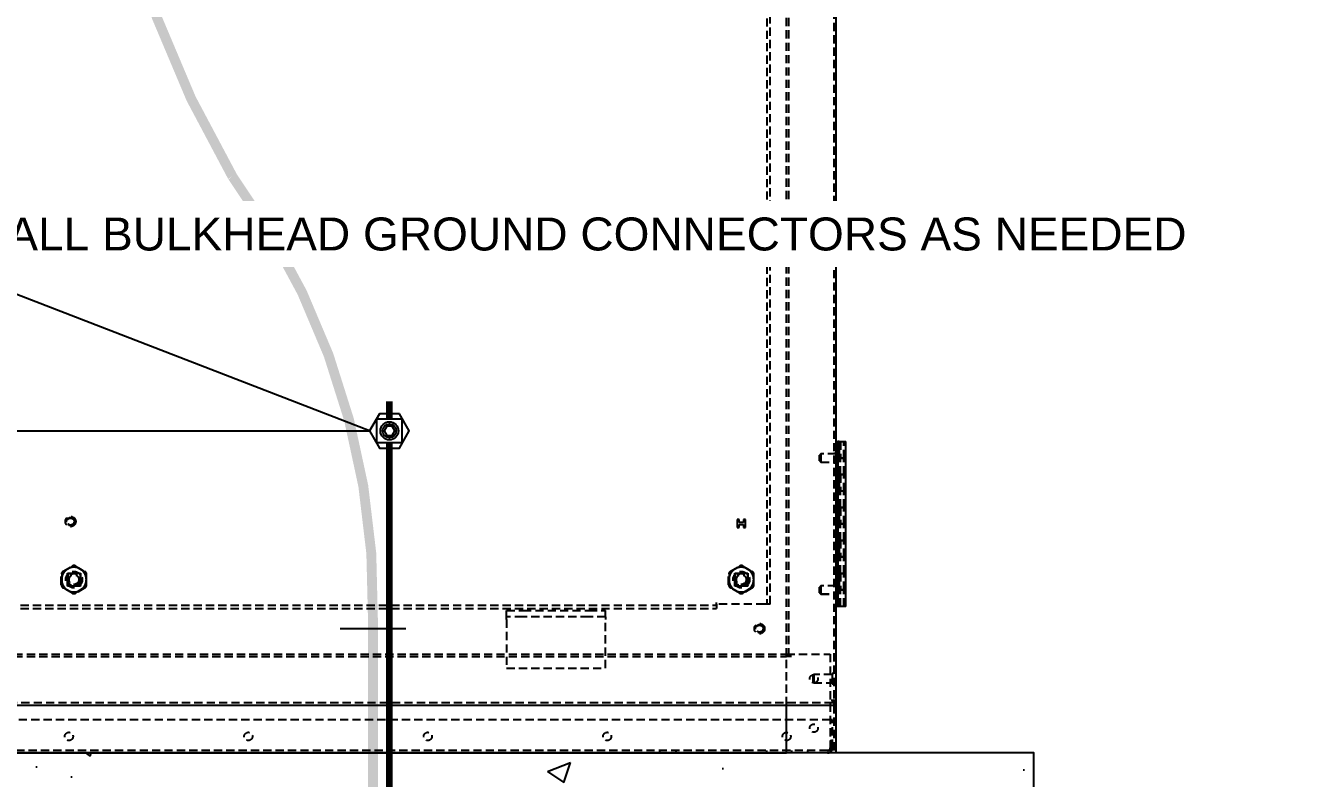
# Model space of a CAD drawing. Header units: feet. Extents: x -208 to 2089, y -974 to 342.
# Drawn here: x 1079.71 to 1118.63, y 93.46 to 116.3 of the extents above; entities that cross this region are included whole.
import ezdxf
from ezdxf import colors
from ezdxf.entities.mleader import LeaderData, LeaderLine
from ezdxf.math import Vec2, Vec3

# ---------------------------------------------------------------- set-up
doc = ezdxf.new("R2010")
doc.units = ezdxf.units.FT
doc.header["$MEASUREMENT"] = 0
doc.linetypes.add('HIDDEN', pattern=[0.375, 0.25, -0.125])
for name, color, linetype in [('CONC-HATCH', 253, 'Continuous'), ('E-CABL-FO', 120, 'FIBER_OPTIC'), ('E-CABL-UG4', 64, 'GROUND_WIRE_G4'), ('E-DETL', 7, 'Continuous'), ('E-EQPM-ENCL', 8, 'Continuous'), ('G-ANNO-TEXT', 1, 'Continuous')]:
    doc.layers.add(name, color=color, linetype=linetype)
doc.styles.add('NEI-A', font='arial.ttf', dxfattribs={"height": 0.1})
doc.linetypes.add('FIBER_OPTIC', pattern='A,0.2,-0.05,0,-0.05,0.2,-0.15,["FO",Standard,S=0.1,R=0,X=-0.04,Y=-0.05],-0.25,0.2,-0.05,0,-0.05', length=1.2)
doc.linetypes.add('GROUND_WIRE_G4', pattern='A,1,-0.2,["G4",Standard,S=0.1,R=0,X=-0.1,Y=-0.05],-0.2', length=1.4)

msp = doc.modelspace()

# ---------------------------------------------------------------- hatches: boundary and pattern name
at = {"layer": 'CONC-HATCH'}
h = msp.add_hatch(dxfattribs=at)
h.set_pattern_fill('AR-CONC', color=256)
h.set_pattern_definition([(50, (1053.63, 57.507), (7.1726, -0.6275), [0.75, -8.25]), (355, (1053.63, 57.507), (-1.3875, 7.5219), [0.6, -6.6]), (100.451, (1054.228, 57.4545), (5.7851, 6.8944), [0.6374, -7.0114]), (46.184, (1053.63, 59.507), (10.6724, -1.6552), [1.125, -12.375]), (96.636, (1054.52, 59.369), (9.3466, 9.7412), [0.9561, -10.5171]), (351.184, (1053.63, 59.507), (9.3466, 9.7412), [0.9, -9.9]), (21, (1054.63, 59.007), (5.96907, -4.0262), [0.75, -8.25]), (326, (1054.63, 59.007), (2.43315, 7.2515), [0.6, -6.6]), (71.451, (1055.1276, 58.671), (8.4022, 3.2253), [0.6374, -7.0114]), (37.5, (1053.6301, 57.5068), (0.1216, 3.32894), [0, -6.52, 0, -6.7, 0, -6.625]), (7.5, (1053.63, 57.5068), (2.6307, 3.94412), [0, -3.82, 0, -6.37, 0, -2.525]), (327.5, (1051.4, 57.5068), (5.33822, -0.22555), [0, -2.5, 0, -7.8, 0, -10.35]), (317.5, (1050.4, 57.507), (5.83186, 1.00105), [0, -3.25, 0, -5.18, 0, -7.35])])
h.paths.add_polyline_path([(1091.24978, 94.22906), (1091.24978, 90.22906), (1110.30141, 90.22906), (1110.30141, 94.22906), (1102.80141, 94.22906), (1102.8014, 94.22905)])
h.paths.add_polyline_path([(1089.24978, 90.22906), (1089.24978, 94.22906), (1067.35303, 94.22906), (1067.35303, 90.22906)])
h.paths.add_polyline_path([(1065.35303, 90.22906), (1065.35303, 94.22906), (1053.80141, 94.22906), (1046.30141, 94.22906), (1046.30141, 90.22906)])

# ---------------------------------------------------------------- linework, layer by layer
at = {"flags": 128}
msp.add_lwpolyline([(1091.24978, 97.99029), (1089.24978, 97.99029)], dxfattribs=at)
at = {"layer": 'E-CABL-FO', "linetype": 'Continuous', "const_width": 0.3, "flags": 128}
msp.add_lwpolyline([(1081.81237, 133.81665), (1081.81237, 127.02501, 0.13387688), (1085.9844, 111.72272, -0.16576368), (1090.24978, 98.22906), (1090.24978, 65.22906)], format="xyb", dxfattribs=at)
at = {"layer": 'E-CABL-UG4', "linetype": 'Continuous', "const_width": 0.2, "flags": 128}
for points in [[(1090.74901, 104.36669), (1090.74901, 104.90255)], [(1090.74901, 103.63644), (1090.74901, 65.22906)]]:
    msp.add_lwpolyline(points, dxfattribs=at)
at = {"layer": 'E-DETL', "color": 4, "linetype": 'Continuous'}
for points in [[(1091.05044, 104.52148), (1090.44891, 104.52148), (1090.14814, 104.00054), (1090.44891, 103.4796), (1091.05044, 103.4796), (1091.35121, 104.00054)], [(1090.3683, 104.36669), (1091.12971, 104.36669), (1091.12971, 103.63644), (1090.3683, 103.63644)], [(1090.83265, 104.14063), (1090.66893, 104.14063), (1090.58707, 103.99884), (1090.66893, 103.85706), (1090.83265, 103.85706), (1090.91451, 103.99884)]]:
    msp.add_lwpolyline(points, close=True, dxfattribs=at)
at = {"layer": 'E-DETL'}
msp.add_lwpolyline([(1046.30141, 90.22906), (1110.30141, 90.22906), (1110.30141, 94.22906), (1046.30141, 94.22906)], close=True, dxfattribs=at)
at = {"layer": 'E-DETL', "color": 4, "linetype": 'Continuous'}
for radius in [0.27537, 0.20908]:
    msp.add_circle((1090.74901, 104.00156), radius, dxfattribs=at)
at = {"layer": 'E-EQPM-ENCL', "linetype": 'HIDDEN'}
for p, q in [((1104.22939, 150.50664), (1104.22939, 95.82906)), ((1102.80141, 97.15706), (1102.80141, 149.15706)), ((1102.87341, 97.15706), (1102.87341, 149.15706)), ((1102.20441, 147.64506), (1102.20441, 98.74106)), ((1102.30141, 98.74106), (1102.30141, 147.64506)), ((1104.30141, 103.67606), (1104.35641, 103.67606)), ((1104.43652, 103.67706), (1104.43652, 103.17706)), ((1104.53891, 103.17706), (1104.53891, 103.67706)), ((1103.84139, 103.30206), (1103.8014, 103.26205)), ((1103.84141, 103.30105), (1103.8014, 103.26106)), ((1103.8014, 103.17706), (1103.8014, 103.26206)), ((1103.8014, 103.09206), (1103.8014, 103.17706)), ((1104.3014, 103.30206), (1103.84139, 103.30206)), ((1103.84141, 103.30105), (1103.84141, 103.05105)), ((1104.3014, 103.30105), (1103.84141, 103.30105)), ((1104.3014, 103.31756), (1104.22939, 103.31756)), ((1104.3014, 103.31655), (1104.22941, 103.31655)), ((1104.3014, 103.17706), (1104.3564, 103.17706)), ((1104.3564, 103.17605), (1104.30141, 103.17606)), ((1104.3564, 103.17706), (1104.3564, 103.17706)), ((1104.40029, 102.67706), (1104.40029, 103.17605)), ((1104.43652, 102.67706), (1104.43652, 103.17605)), ((1104.53891, 102.67706), (1104.53891, 103.17605)), ((1103.8014, 103.09206), (1103.84139, 103.05206)), ((1103.8014, 103.09106), (1103.84141, 103.05105)), ((1103.80141, 103.09106), (1103.80141, 103.09206)), ((1103.84139, 103.05206), (1104.3014, 103.05206)), ((1103.84141, 103.05105), (1104.3014, 103.05105)), ((1104.22939, 103.03656), (1104.3014, 103.03656)), ((1104.22941, 103.03557), (1104.3014, 103.03557)), ((1104.3564, 102.67706), (1104.3014, 102.67706)), ((1104.30141, 102.67606), (1104.36472, 102.67606)), ((1104.3564, 102.67706), (1104.3564, 102.67706)), ((1104.43652, 102.67706), (1104.43652, 102.17706)), ((1104.53891, 102.17706), (1104.53891, 102.67706)), ((1104.3564, 102.17706), (1104.3014, 102.17706)), ((1104.3564, 102.17607), (1104.30141, 102.17606)), ((1104.3564, 102.17706), (1104.3564, 102.17706)), ((1104.40029, 101.67706), (1104.40029, 102.17607)), ((1104.43652, 101.67706), (1104.43652, 102.17607)), ((1104.53891, 101.67706), (1104.53891, 102.17607)), ((1104.3564, 101.67706), (1104.3014, 101.67706)), ((1104.30141, 101.67606), (1104.36472, 101.67606)), ((1104.3564, 101.67706), (1104.3564, 101.67706)), ((1104.43652, 101.67706), (1104.43652, 101.17706)), ((1104.53891, 101.17706), (1104.53891, 101.67706)), ((1101.36141, 101.31706), (1101.30141, 101.31706)), ((1101.30141, 101.31706), (1101.30141, 101.06706)), ((1101.36141, 101.22406), (1101.36141, 101.31706)), ((1101.49141, 101.22406), (1101.36141, 101.22406)), ((1101.55141, 101.31706), (1101.49141, 101.31706)), ((1101.49141, 101.31706), (1101.49141, 101.22406)), ((1101.55141, 101.06706), (1101.55141, 101.31706)), ((1101.30141, 101.06706), (1101.36141, 101.06706)), ((1101.36141, 101.06706), (1101.36141, 101.16006)), ((1101.36141, 101.16006), (1101.49141, 101.16006)), ((1101.49141, 101.16006), (1101.49141, 101.06706)), ((1101.49141, 101.06706), (1101.55141, 101.06706)), ((1104.3014, 101.17706), (1104.3564, 101.17706)), ((1104.3564, 101.17607), (1104.30141, 101.17606)), ((1104.3564, 101.17706), (1104.3564, 101.17706)), ((1104.40029, 100.67706), (1104.40029, 101.17607)), ((1104.43652, 100.67706), (1104.43652, 101.17607)), ((1104.53891, 100.67706), (1104.53891, 101.17607)), ((1104.3564, 100.67706), (1104.3014, 100.67706)), ((1104.30141, 100.67606), (1104.36472, 100.67606)), ((1104.3564, 100.67706), (1104.3564, 100.67706)), ((1104.43652, 100.67706), (1104.43652, 100.17706)), ((1104.53891, 100.17706), (1104.53891, 100.67706)), ((1104.3014, 100.17706), (1104.3564, 100.17706)), ((1104.3564, 100.17607), (1104.30141, 100.17606)), ((1104.3564, 100.17706), (1104.3564, 100.17706)), ((1104.40029, 99.67706), (1104.40029, 100.17607)), ((1104.43652, 99.67706), (1104.43652, 100.17607)), ((1104.53891, 99.67706), (1104.53891, 100.17607)), ((1080.7925, 99.32785), (1080.7925, 99.64827)), ((1080.80891, 99.64827), (1080.80891, 99.32785)), ((1080.8457, 99.74042), (1081.12321, 99.90064)), ((1081.1314, 99.88642), (1080.85391, 99.72622)), ((1080.98141, 99.29256), (1080.98141, 99.68356)), ((1080.98141, 99.68356), (1081.37241, 99.68356)), ((1081.17641, 99.67556), (1081.02891, 99.67556)), ((1081.32391, 99.67556), (1081.17641, 99.67556)), ((1081.4989, 99.72622), (1081.22141, 99.88642)), ((1081.22961, 99.90064), (1081.50711, 99.74042)), ((1081.37241, 99.68356), (1081.37241, 99.29256)), ((1081.54391, 99.64827), (1081.54391, 99.32785)), ((1081.56031, 99.32785), (1081.56031, 99.64827)), ((1101.0425, 99.32785), (1101.0425, 99.64827)), ((1101.0589, 99.64827), (1101.0589, 99.32785)), ((1101.0957, 99.74042), (1101.3732, 99.90064)), ((1101.3814, 99.88642), (1101.10391, 99.72622)), ((1101.23091, 99.68356), (1101.62191, 99.68356)), ((1101.23091, 99.29256), (1101.23091, 99.68356)), ((1101.42641, 99.67556), (1101.27891, 99.67556)), ((1101.57391, 99.67556), (1101.42641, 99.67556)), ((1101.7489, 99.72622), (1101.47141, 99.88642)), ((1101.47962, 99.90064), (1101.75711, 99.74042)), ((1101.62191, 99.68356), (1101.62191, 99.29256)), ((1101.79391, 99.64827), (1101.79391, 99.32785)), ((1101.81031, 99.32785), (1101.81031, 99.64827)), ((1104.3564, 99.67706), (1104.3014, 99.67706)), ((1104.30141, 99.67606), (1104.36472, 99.67606)), ((1104.3564, 99.67706), (1104.3564, 99.67706)), ((1104.43652, 99.67706), (1104.43652, 99.17706)), ((1104.53891, 99.17706), (1104.53891, 99.67706)), ((1081.37241, 99.29256), (1080.98141, 99.29256)), ((1080.98891, 99.63556), (1080.98891, 99.48806)), ((1080.98891, 99.48806), (1080.98891, 99.34056)), ((1081.02891, 99.30056), (1081.17641, 99.30056)), ((1081.17641, 99.30056), (1081.32391, 99.30056)), ((1081.36391, 99.63556), (1081.36391, 99.48806)), ((1081.36391, 99.48806), (1081.36391, 99.34056)), ((1101.62191, 99.29256), (1101.23091, 99.29256)), ((1101.23891, 99.63556), (1101.23891, 99.48806)), ((1101.23891, 99.48806), (1101.23891, 99.34056)), ((1101.27891, 99.30056), (1101.42641, 99.30056)), ((1101.42641, 99.30056), (1101.57391, 99.30056)), ((1101.61391, 99.63556), (1101.61391, 99.48806)), ((1101.61391, 99.48806), (1101.61391, 99.34056)), ((1103.84139, 99.30206), (1103.8014, 99.26206)), ((1103.84141, 99.30106), (1103.8014, 99.26105)), ((1103.8014, 99.17706), (1103.8014, 99.26206)), ((1104.3014, 99.30206), (1103.84139, 99.30206)), ((1103.84141, 99.30106), (1103.84141, 99.05106)), ((1104.3014, 99.30106), (1103.84141, 99.30106)), ((1104.3014, 99.31756), (1104.22939, 99.31756)), ((1104.3014, 99.31657), (1104.22941, 99.31657)), ((1081.12321, 99.07548), (1080.8457, 99.2357)), ((1080.85391, 99.2499), (1081.1314, 99.08968)), ((1081.22141, 99.08968), (1081.4989, 99.2499)), ((1081.50711, 99.2357), (1081.22961, 99.07548)), ((1101.3732, 99.07548), (1101.0957, 99.2357)), ((1101.10391, 99.2499), (1101.3814, 99.08968)), ((1101.47141, 99.08968), (1101.7489, 99.2499)), ((1101.75711, 99.2357), (1101.47962, 99.07548)), ((1103.8014, 99.09206), (1103.8014, 99.17706)), ((1103.8014, 99.09205), (1103.84139, 99.05206)), ((1103.8014, 99.09106), (1103.84141, 99.05106)), ((1103.80141, 99.09106), (1103.80141, 99.09206)), ((1103.84139, 99.05206), (1104.3014, 99.05206)), ((1103.84141, 99.05106), (1104.3014, 99.05106)), ((1104.22939, 99.03656), (1104.3014, 99.03656)), ((1104.22941, 99.03556), (1104.3014, 99.03556)), ((1104.3014, 99.17706), (1104.3564, 99.17706)), ((1104.3564, 99.17606), (1104.30141, 99.17606)), ((1104.3564, 99.17706), (1104.3564, 99.17706)), ((1104.40029, 98.67606), (1104.40029, 99.17606)), ((1104.43652, 98.67606), (1104.43652, 99.17606)), ((1104.53891, 98.67606), (1104.53891, 99.17606)), ((1055.92941, 98.71006), (1100.67341, 98.71006)), ((1055.92941, 98.61306), (1100.67341, 98.61306)), ((1094.30141, 98.55056), (1094.80141, 98.55056)), ((1094.30141, 98.36306), (1094.30141, 98.55056)), ((1094.80141, 98.55056), (1096.80141, 98.55056)), ((1096.80141, 98.55056), (1097.30141, 98.55056)), ((1097.30141, 98.36306), (1097.30141, 98.55056)), ((1100.67341, 98.74106), (1100.67341, 98.79006)), ((1102.12441, 98.74106), (1100.67341, 98.74106)), ((1100.67341, 98.74106), (1100.67341, 98.61306)), ((1102.30141, 98.74106), (1102.12441, 98.74106)), ((1104.35641, 98.67606), (1104.35641, 98.67706)), ((1094.80141, 98.36306), (1094.30141, 98.36306)), ((1094.30141, 98.27306), (1094.30141, 98.36306)), ((1094.30141, 98.27306), (1094.30141, 96.80056)), ((1096.80141, 98.36306), (1094.80141, 98.36306)), ((1097.30141, 98.36306), (1096.80141, 98.36306)), ((1097.30141, 98.36306), (1097.30141, 98.27306)), ((1097.30141, 96.80056), (1097.30141, 98.27306)), ((1079.36991, 97.22906), (1102.80169, 97.22906)), ((1079.36991, 97.15707), (1102.80141, 97.15706)), ((1102.87341, 97.15706), (1102.80141, 97.15706)), ((1102.80141, 95.67706), (1102.80141, 97.15706)), ((1102.80172, 97.07706), (1102.80173, 97.07706)), ((1102.80173, 97.22906), (1104.12648, 97.22906)), ((1102.95341, 97.15706), (1102.87341, 97.15706)), ((1104.12648, 97.22906), (1104.12648, 94.38106)), ((1094.30141, 96.80056), (1097.30141, 96.80056)), ((1103.6244, 96.60406), (1103.60441, 96.58405)), ((1103.60441, 96.47906), (1103.60441, 96.58405)), ((1103.6244, 96.60406), (1103.6244, 96.47906)), ((1104.1794, 96.60406), (1103.6244, 96.60406)), ((1104.22941, 96.63531), (1104.1794, 96.63531)), ((1104.17941, 96.63531), (1104.17941, 96.47906)), ((1103.60441, 96.37406), (1103.60441, 96.47906)), ((1103.60441, 96.37406), (1103.6244, 96.35406)), ((1103.6244, 96.47906), (1103.6244, 96.35406)), ((1103.6244, 96.35406), (1104.1794, 96.35406)), ((1104.1794, 96.32281), (1104.22941, 96.32281)), ((1104.17941, 96.47906), (1104.17941, 96.32281)), ((1104.20397, 95.74906), (1078.55139, 95.74906)), ((1104.20397, 95.74906), (1104.20397, 95.82907)), ((1104.22938, 95.74906), (1104.20397, 95.74906)), ((1104.22939, 95.82906), (1104.22939, 95.82906)), ((1104.22941, 95.67706), (1104.22941, 94.22906)), ((1104.12616, 95.22906), (1052.47666, 95.22906)), ((1104.19816, 95.22906), (1104.12616, 95.22906)), ((1104.19816, 94.38106), (1104.19816, 95.22906)), ((1104.19815, 94.85406), (1104.12616, 94.85406)), ((1104.12616, 94.60405), (1104.19815, 94.60405)), ((1104.04616, 94.30106), (1052.55666, 94.30106)), ((1098.94815, 94.30106), (1098.94815, 94.22905)), ((1099.44815, 94.22905), (1099.44815, 94.30106)), ((1102.19816, 94.22906), (1102.19816, 94.30106)), ((1102.8014, 94.22905), (1102.80141, 94.22906)), ((1102.94815, 94.30106), (1102.94815, 94.22905)), ((1103.44815, 94.22905), (1103.44815, 94.30106)), ((1104.12083, 94.30106), (1104.04616, 94.30106)), ((1104.10074, 94.32258), (1104.10074, 94.32257)), ((1104.15005, 94.27011), (1104.10092, 94.32273)), ((1104.12616, 94.30106), (1104.12083, 94.30106)), ((1104.12648, 94.38106), (1104.12616, 94.22906)), ((1104.14987, 94.26994), (1104.14987, 94.26994))]:
    msp.add_line(p, q, dxfattribs=at)
at = {"layer": 'E-EQPM-ENCL', "linetype": 'Continuous'}
for p, q in [((1104.30139, 95.74906), (1104.30139, 150.53206)), ((1104.30139, 103.67706), (1104.35639, 103.67706)), ((1104.35639, 103.67706), (1104.35639, 98.67706)), ((1104.40028, 103.67706), (1104.3564, 103.67706)), ((1104.40028, 103.67706), (1104.59391, 103.67706)), ((1104.40029, 103.67706), (1104.40029, 103.17706)), ((1104.59391, 103.17706), (1104.59391, 103.67706)), ((1104.3564, 103.17706), (1104.40028, 103.17706)), ((1104.36472, 103.17606), (1104.3564, 103.17605)), ((1104.59391, 103.17606), (1104.36472, 103.17606)), ((1104.40028, 103.17706), (1104.59391, 103.17706)), ((1104.59391, 102.67706), (1104.59391, 103.17605)), ((1104.40028, 102.67706), (1104.3564, 102.67706)), ((1104.36472, 102.67606), (1104.59391, 102.67606)), ((1104.59391, 102.67706), (1104.40028, 102.67706)), ((1104.40029, 102.67706), (1104.40029, 102.17706)), ((1104.59391, 102.17706), (1104.59391, 102.67706)), ((1104.3564, 102.17706), (1104.40028, 102.17706)), ((1104.36472, 102.17606), (1104.3564, 102.17607)), ((1104.59391, 102.17606), (1104.36472, 102.17606)), ((1104.40028, 102.17706), (1104.59391, 102.17706)), ((1104.59391, 101.67706), (1104.59391, 102.17607)), ((1104.40028, 101.67706), (1104.3564, 101.67706)), ((1104.36472, 101.67606), (1104.59391, 101.67606)), ((1104.59391, 101.67706), (1104.40028, 101.67706)), ((1104.40029, 101.67706), (1104.40029, 101.17706)), ((1104.59391, 101.17706), (1104.59391, 101.67706)), ((1104.3564, 101.17706), (1104.40028, 101.17706)), ((1104.36472, 101.17606), (1104.3564, 101.17607)), ((1104.59391, 101.17606), (1104.36472, 101.17606)), ((1104.40028, 101.17706), (1104.59391, 101.17706)), ((1104.59391, 100.67706), (1104.59391, 101.17607)), ((1104.40028, 100.67706), (1104.3564, 100.67706)), ((1104.36472, 100.67606), (1104.59391, 100.67606)), ((1104.59391, 100.67706), (1104.40028, 100.67706)), ((1104.40029, 100.67706), (1104.40029, 100.17706)), ((1104.59391, 100.17706), (1104.59391, 100.67706)), ((1104.3564, 100.17706), (1104.40028, 100.17706)), ((1104.36472, 100.17606), (1104.3564, 100.17607)), ((1104.59391, 100.17606), (1104.36472, 100.17606)), ((1104.40028, 100.17706), (1104.59391, 100.17706)), ((1104.59391, 99.67706), (1104.59391, 100.17607)), ((1104.40028, 99.67706), (1104.3564, 99.67706)), ((1104.36472, 99.67606), (1104.59391, 99.67606)), ((1104.59391, 99.67706), (1104.40028, 99.67706)), ((1104.40029, 99.67706), (1104.40029, 99.17706)), ((1104.59391, 99.17706), (1104.59391, 99.67706)), ((1104.3564, 99.17706), (1104.40028, 99.17706)), ((1104.36472, 99.17606), (1104.3564, 99.17606)), ((1104.59391, 99.17606), (1104.36472, 99.17606)), ((1104.40028, 99.17706), (1104.59391, 99.17706)), ((1104.59391, 98.67606), (1104.59391, 99.17606)), ((1104.35639, 98.67706), (1104.30139, 98.67706)), ((1104.36472, 98.67606), (1104.30141, 98.67606)), ((1104.59391, 98.67606), (1104.36472, 98.67606)), ((1104.14939, 95.82906), (1104.22939, 95.82906)), ((1104.2531, 95.74906), (1104.22938, 95.74906)), ((1104.22939, 95.82906), (1104.22939, 95.67706)), ((1104.2531, 95.82906), (1104.22939, 95.82906)), ((1104.2531, 95.74906), (1104.2531, 95.82907)), ((1104.30139, 95.74906), (1104.2531, 95.74906)), ((1104.30141, 94.22906), (1104.30141, 95.74906)), ((1078.55139, 95.67706), (1104.22939, 95.67706)), ((1102.80141, 94.22906), (1102.80141, 95.67706)), ((1053.80141, 94.22906), (1102.8014, 94.22905)), ((1104.14941, 94.22906), (1102.80141, 94.22906)), ((1104.30141, 94.22906), (1104.14941, 94.22906))]:
    msp.add_line(p, q, dxfattribs=at)
at = {"layer": 'E-EQPM-ENCL', "linetype": 'HIDDEN'}
for points in [[(1103.84139, 103.05206), (1103.84139, 103.05221, 0.00255665), (1103.8414, 103.0526, 0.00029157), (1103.8414, 103.05327, 0.00010122), (1103.8414, 103.05417, 0.00005093), (1103.8414, 103.0553, 0.00003059), (1103.8414, 103.05664, 0.00002074), (1103.8414, 103.05818, 0.0000149), (1103.8414, 103.0599, 0.00001121), (1103.8414, 103.0618, 0.00000884), (1103.8414, 103.06383, 0.00000734), (1103.8414, 103.066, 0.00000584), (1103.8414, 103.0683, 0.00000405), (1103.8414, 103.07076, 0.00000242), (1103.8414, 103.07339, 0.00000067), (1103.8414, 103.07626, 0.00000015), (1103.8414, 103.07936, 0.00000047), (1103.8414, 103.08268, 0.00000052), (1103.8414, 103.08623, 0.00000041), (1103.8414, 103.09002, 0.00000036), (1103.8414, 103.09404, 0.00000036), (1103.8414, 103.0983, 0.00000034), (1103.8414, 103.10278, 0.00000032), (1103.8414, 103.10749, 0.0000003), (1103.8414, 103.11241, 0.00000029), (1103.8414, 103.11754, 0.00000027), (1103.8414, 103.12287, 0.00000026), (1103.8414, 103.12839, 0.00000025), (1103.8414, 103.13407, 0.00000025), (1103.8414, 103.13992, 0.00000024), (1103.8414, 103.14589, 0.00000023), (1103.8414, 103.15198, 0.00000023), (1103.8414, 103.15817, 0.00000023), (1103.8414, 103.16442, 0.00000022), (1103.8414, 103.17073, 0.00000022), (1103.8414, 103.17706, 0.00000022), (1103.8414, 103.18339, 0.00000022), (1103.8414, 103.18969, 0.00000022), (1103.8414, 103.19595, 0.00000022), (1103.8414, 103.20214, 0.00000023), (1103.8414, 103.20823, 0.00000023), (1103.8414, 103.2142, 0.00000023), (1103.8414, 103.22004, 0.00000024), (1103.8414, 103.22573, 0.00000025), (1103.8414, 103.23125, 0.00000025), (1103.8414, 103.23658, 0.00000026), (1103.8414, 103.24171, 0.00000027), (1103.8414, 103.24663, 0.00000029), (1103.8414, 103.25134, 0.0000003), (1103.8414, 103.25582, 0.00000032), (1103.8414, 103.26008, 0.00000034), (1103.8414, 103.2641, 0.00000035), (1103.8414, 103.26789, 0.00000036), (1103.8414, 103.27144, 0.00000041), (1103.8414, 103.27476, 0.00000053), (1103.8414, 103.27786, 0.00000047), (1103.8414, 103.28073, 0.00000012), (1103.8414, 103.28336, 0.00000067), (1103.8414, 103.28581, 0.00000255), (1103.8414, 103.28812, 0.00000403), (1103.8414, 103.29029, 0.00000528), (1103.8414, 103.29232, 0.00000744), (1103.8414, 103.29421, 0.00001132), (1103.8414, 103.29594, 0.00001082), (1103.8414, 103.29748, 0.0000031), (1103.8414, 103.29879, 0.00002222), (1103.8414, 103.29995, 0.00008568), (1103.8414, 103.30105, 0.00011447), (1103.84139, 103.30206, 0.00011888)], [(1103.84139, 103.30206), (1103.84139, 103.30189, -0.00025256), (1103.84139, 103.30135, -0.00001984), (1103.84139, 103.30044, -0.00000683), (1103.84139, 103.29917, -0.00000362), (1103.84139, 103.2975, -0.00000218), (1103.84139, 103.29546, -0.00000148), (1103.84139, 103.29303, -0.00000106), (1103.84139, 103.29023, -0.00000081), (1103.84139, 103.28706, -0.00000063), (1103.84139, 103.28355, -0.00000052), (1103.84139, 103.27969, -0.00000043), (1103.84139, 103.27552, -0.00000036), (1103.84139, 103.27106, -0.00000031), (1103.84139, 103.26634, -0.00000028), (1103.84139, 103.26136, -0.00000024), (1103.84139, 103.25619, -0.00000022), (1103.84139, 103.25083, -0.0000002), (1103.84139, 103.24531, -0.00000018), (1103.84139, 103.23966, -0.00000017), (1103.84139, 103.23394, -0.00000015), (1103.84139, 103.22818, -0.00000015), (1103.84139, 103.22231, -0.00000016), (1103.84139, 103.2163, -0.00000012), (1103.84139, 103.21064, -0.00000005), (1103.84139, 103.20551, -0.00000015), (1103.84139, 103.1991, -0.00000023), (1103.84139, 103.18949, -0.00000012), (1103.84139, 103.17706, -0.00000007)], [(1103.84139, 103.17706), (1103.84139, 103.17171, -0.00000011), (1103.84139, 103.16625, -0.0000001), (1103.84139, 103.16068, -0.0000001), (1103.84139, 103.15502, -0.00000011), (1103.84139, 103.14928, -0.00000011), (1103.84139, 103.14349, -0.00000012), (1103.84139, 103.13766, -0.00000012), (1103.84139, 103.13181, -0.00000013), (1103.84139, 103.12598, -0.00000014), (1103.84139, 103.12018, -0.00000014), (1103.84139, 103.11445, -0.00000015), (1103.84139, 103.10881, -0.00000017), (1103.84139, 103.1033, -0.00000018), (1103.84139, 103.09793, -0.0000002), (1103.84139, 103.09276, -0.00000022), (1103.84139, 103.08779, -0.00000024), (1103.84139, 103.08306, -0.00000028), (1103.84139, 103.0786, -0.00000032), (1103.84139, 103.07443, -0.00000036), (1103.84139, 103.07058, -0.0000004), (1103.84139, 103.06707, -0.00000052), (1103.84139, 103.06389, -0.00000077), (1103.84139, 103.06108, -0.00000079), (1103.84139, 103.05866, -0.00000038), (1103.84139, 103.05667, -0.00000154), (1103.84139, 103.05496, -0.00000553), (1103.84139, 103.05342, -0.00000792), (1103.84139, 103.05206, -0.0000094)], [(1081.17641, 99.11246), (1081.1985, 99.11307, 0.01676958), (1081.22112, 99.11513, 0.01527314), (1081.24432, 99.11868, 0.01490774), (1081.26795, 99.12378, 0.0160298), (1081.29184, 99.13065, 0.01654894), (1081.31582, 99.13929, 0.01694729), (1081.33971, 99.14984, 0.01720208), (1081.36331, 99.16226, 0.01771362), (1081.3864, 99.17666, 0.0179788), (1081.40876, 99.19294, 0.01835682), (1081.43013, 99.21113, 0.01854628), (1081.45033, 99.23107, 0.01882246), (1081.4691, 99.2527, 0.01894343), (1081.4863, 99.27581, 0.01908507), (1081.50167, 99.30027, 0.01912571), (1081.51517, 99.32582, 0.01912558), (1081.52658, 99.35226, 0.01908498), (1081.53593, 99.37933, 0.01894358), (1081.54309, 99.4068, 0.01882214), (1081.54816, 99.4344, 0.01854534), (1081.55108, 99.46191, 0.01835691), (1081.55201, 99.4891, 0.01797908), (1081.55097, 99.51575, 0.01771221), (1081.54816, 99.54172, 0.01720801), (1081.54365, 99.5668, 0.01694931), (1081.53765, 99.59093, 0.01648819), (1081.53026, 99.61397, 0.01602776), (1081.52173, 99.63581, 0.01529113), (1081.51221, 99.65633, 0.01524896), (1081.50169, 99.67586, 0.0146656), (1081.49003, 99.69474, 0.01466567), (1081.47703, 99.71325, 0.01524918), (1081.46237, 99.73155, 0.01529138), (1081.44612, 99.74948, 0.01602796), (1081.42822, 99.76674, 0.01648835), (1081.40875, 99.78318, 0.01694945), (1081.38767, 99.7986, 0.01720812), (1081.36511, 99.81283, 0.01771228), (1081.34109, 99.82561, 0.01797911), (1081.31581, 99.83684, 0.0183569), (1081.28937, 99.84625, 0.01854528), (1081.26201, 99.85378, 0.01882202), (1081.23389, 99.85922, 0.01894343), (1081.20528, 99.86256, 0.01908482), (1081.17641, 99.86364, 0.01912533), (1081.14753, 99.86256, 0.01912533), (1081.11892, 99.85922, 0.01908482), (1081.0908, 99.85378, 0.01894343), (1081.06344, 99.84625, 0.01882202), (1081.037, 99.83684, 0.01854528), (1081.01172, 99.82561, 0.0183569), (1080.9877, 99.81283, 0.01797911), (1080.96514, 99.7986, 0.01771228), (1080.94406, 99.78318, 0.01720812), (1080.92459, 99.76674, 0.01694945), (1080.9067, 99.74948, 0.01648835), (1080.89044, 99.73155, 0.01602795), (1080.87579, 99.71325, 0.01529136), (1080.86278, 99.69474, 0.01524918), (1080.85112, 99.67586, 0.01466576), (1080.8406, 99.65633, 0.01466579), (1080.83108, 99.63581, 0.01524927), (1080.82255, 99.61397, 0.01529148), (1080.81516, 99.59093, 0.01602808), (1080.80916, 99.5668, 0.01648855), (1080.80465, 99.54172, 0.01694978), (1080.80184, 99.51575, 0.01720834), (1080.8008, 99.4891, 0.01771213), (1080.80173, 99.46191, 0.01797951), (1080.80465, 99.4344, 0.0183588), (1080.80972, 99.4068, 0.01854518), (1080.81688, 99.37933, 0.01881644), (1080.82623, 99.35226, 0.01894529), (1080.83765, 99.32582, 0.01910659), (1080.85115, 99.30027, 0.01911979), (1080.86652, 99.27581, 0.01904887), (1080.8837, 99.2527, 0.01910648), (1080.90248, 99.23107, 0.01921049), (1080.92273, 99.21113, 0.01874418), (1080.94406, 99.19294, 0.01764425), (1080.96624, 99.17667, 0.01863793), (1080.9895, 99.16226, 0.02082218), (1081.01381, 99.14979, 0.0167755), (1081.037, 99.13929, 0.00827487), (1081.05822, 99.13083, 0.02076916), (1081.08487, 99.12378, 0.03382718), (1081.12479, 99.11765, 0.01794498), (1081.17641, 99.11246, 0.01017636)], [(1101.4264, 99.11246), (1101.44848, 99.11307, 0.01676921), (1101.47111, 99.11513, 0.01527279), (1101.49431, 99.11868, 0.01490739), (1101.51794, 99.12378, 0.01602941), (1101.54183, 99.13065, 0.01654853), (1101.56581, 99.13929, 0.01694688), (1101.5897, 99.14984, 0.01720168), (1101.61331, 99.16226, 0.01771323), (1101.63639, 99.17666, 0.01797844), (1101.65875, 99.19294, 0.01835649), (1101.68012, 99.21113, 0.01854599), (1101.70033, 99.23107, 0.01882223), (1101.71909, 99.2527, 0.01894326), (1101.73629, 99.27581, 0.01908496), (1101.75167, 99.30027, 0.01912567), (1101.76516, 99.32582, 0.01912561), (1101.77658, 99.35226, 0.01908509), (1101.78593, 99.37933, 0.01894375), (1101.79309, 99.4068, 0.01882238), (1101.79816, 99.4344, 0.01854563), (1101.80108, 99.46191, 0.01835724), (1101.80201, 99.4891, 0.01797945), (1101.80097, 99.51575, 0.0177126), (1101.79816, 99.54172, 0.01720841), (1101.79365, 99.5668, 0.01694972), (1101.78765, 99.59093, 0.01648859), (1101.78026, 99.61397, 0.01602815), (1101.77173, 99.63581, 0.01529153), (1101.76221, 99.65633, 0.01524931), (1101.75169, 99.67586, 0.01466582), (1101.74003, 99.69474, 0.01466578), (1101.72703, 99.71325, 0.01524918), (1101.71237, 99.73155, 0.01529135), (1101.69612, 99.74948, 0.01602795), (1101.67822, 99.76674, 0.01648835), (1101.65875, 99.78318, 0.01694945), (1101.63767, 99.7986, 0.01720812), (1101.61511, 99.81283, 0.01771228), (1101.59109, 99.82561, 0.01797911), (1101.56581, 99.83684, 0.0183569), (1101.53937, 99.84625, 0.01854528), (1101.51201, 99.85378, 0.01882202), (1101.48389, 99.85922, 0.01894343), (1101.45528, 99.86256, 0.01908482), (1101.42641, 99.86364, 0.01912533), (1101.39753, 99.86256, 0.01912533), (1101.36892, 99.85922, 0.01908482), (1101.3408, 99.85378, 0.01894343), (1101.31344, 99.84625, 0.01882202), (1101.287, 99.83684, 0.01854528), (1101.26172, 99.82561, 0.0183569), (1101.2377, 99.81283, 0.01797911), (1101.21514, 99.7986, 0.01771228), (1101.19406, 99.78318, 0.01720812), (1101.17459, 99.76674, 0.01694945), (1101.1567, 99.74948, 0.01648835), (1101.14044, 99.73155, 0.01602796), (1101.12579, 99.71325, 0.01529138), (1101.11278, 99.69474, 0.01524918), (1101.10112, 99.67586, 0.01466566), (1101.0906, 99.65633, 0.01466558), (1101.08108, 99.63581, 0.01524893), (1101.07255, 99.61397, 0.01529108), (1101.06516, 99.59093, 0.01602768), (1101.05916, 99.5668, 0.01648815), (1101.05465, 99.54172, 0.01694937), (1101.05184, 99.51575, 0.01720793), (1101.0508, 99.4891, 0.01771173), (1101.05173, 99.46191, 0.01797915), (1101.05465, 99.4344, 0.01835847), (1101.05972, 99.4068, 0.0185449), (1101.06688, 99.37933, 0.0188162), (1101.07623, 99.35226, 0.01894511), (1101.08764, 99.32582, 0.01910648), (1101.10114, 99.30027, 0.01911976), (1101.11651, 99.27581, 0.01904891), (1101.1337, 99.2527, 0.01910659), (1101.15248, 99.23107, 0.01921066), (1101.17273, 99.21113, 0.01874441), (1101.19405, 99.19294, 0.01764453), (1101.21624, 99.17667, 0.01863827), (1101.2395, 99.16226, 0.0208226), (1101.2638, 99.14979, 0.01677588), (1101.28699, 99.13929, 0.00827506), (1101.30821, 99.13083, 0.02076966), (1101.33486, 99.12378, 0.03382801), (1101.37478, 99.11765, 0.01794541), (1101.4264, 99.11246, 0.0101766)], [(1103.84139, 99.05206), (1103.84139, 99.0522, 0.00253035), (1103.8414, 99.0526, 0.00029074), (1103.8414, 99.05326, 0.00010106), (1103.8414, 99.05417, 0.00005088), (1103.8414, 99.0553, 0.00003057), (1103.8414, 99.05664, 0.00002072), (1103.8414, 99.05818, 0.00001489), (1103.8414, 99.0599, 0.0000112), (1103.8414, 99.0618, 0.00000883), (1103.8414, 99.06383, 0.00000734), (1103.8414, 99.066, 0.00000584), (1103.8414, 99.0683, 0.00000405), (1103.8414, 99.07076, 0.00000242), (1103.8414, 99.07339, 0.00000067), (1103.8414, 99.07626, 0.00000015), (1103.8414, 99.07936, 0.00000047), (1103.8414, 99.08268, 0.00000052), (1103.8414, 99.08623, 0.00000041), (1103.8414, 99.09002, 0.00000036), (1103.8414, 99.09404, 0.00000036), (1103.8414, 99.0983, 0.00000034), (1103.8414, 99.10278, 0.00000032), (1103.8414, 99.10749, 0.0000003), (1103.8414, 99.11241, 0.00000029), (1103.8414, 99.11754, 0.00000027), (1103.8414, 99.12287, 0.00000026), (1103.8414, 99.12839, 0.00000025), (1103.8414, 99.13407, 0.00000025), (1103.8414, 99.13992, 0.00000024), (1103.8414, 99.14589, 0.00000023), (1103.8414, 99.15198, 0.00000023), (1103.8414, 99.15817, 0.00000023), (1103.8414, 99.16442, 0.00000022), (1103.8414, 99.17073, 0.00000022), (1103.8414, 99.17706, 0.00000022), (1103.8414, 99.18339, 0.00000022), (1103.8414, 99.18969, 0.00000022), (1103.8414, 99.19595, 0.00000022), (1103.8414, 99.20214, 0.00000023), (1103.8414, 99.20823, 0.00000023), (1103.8414, 99.2142, 0.00000023), (1103.8414, 99.22004, 0.00000024), (1103.8414, 99.22573, 0.00000025), (1103.8414, 99.23125, 0.00000025), (1103.8414, 99.23658, 0.00000026), (1103.8414, 99.24171, 0.00000027), (1103.8414, 99.24663, 0.00000029), (1103.8414, 99.25134, 0.0000003), (1103.8414, 99.25582, 0.00000032), (1103.8414, 99.26008, 0.00000034), (1103.8414, 99.2641, 0.00000035), (1103.8414, 99.26789, 0.00000036), (1103.8414, 99.27144, 0.00000041), (1103.8414, 99.27476, 0.00000053), (1103.8414, 99.27786, 0.00000047), (1103.8414, 99.28073, 0.00000012), (1103.8414, 99.28336, 0.00000067), (1103.8414, 99.28581, 0.00000255), (1103.8414, 99.28812, 0.00000403), (1103.8414, 99.29029, 0.00000528), (1103.8414, 99.29232, 0.00000744), (1103.8414, 99.29421, 0.00001132), (1103.8414, 99.29594, 0.00001082), (1103.8414, 99.29748, 0.0000031), (1103.8414, 99.29879, 0.00002223), (1103.8414, 99.29995, 0.00008574), (1103.8414, 99.30104, 0.00011465), (1103.84139, 99.30206, 0.00011917)], [(1103.84139, 99.30206), (1103.84139, 99.30188, -0.00025331), (1103.84139, 99.30135, -0.00001985), (1103.84139, 99.30044, -0.00000684), (1103.84139, 99.29917, -0.00000362), (1103.84139, 99.2975, -0.00000218), (1103.84139, 99.29546, -0.00000148), (1103.84139, 99.29303, -0.00000106), (1103.84139, 99.29023, -0.00000081), (1103.84139, 99.28706, -0.00000063), (1103.84139, 99.28354, -0.00000052), (1103.84139, 99.27969, -0.00000043), (1103.84139, 99.27552, -0.00000036), (1103.84139, 99.27106, -0.00000031), (1103.84139, 99.26633, -0.00000028), (1103.84139, 99.26136, -0.00000024), (1103.84139, 99.25618, -0.00000022), (1103.84139, 99.25082, -0.0000002), (1103.84139, 99.24531, -0.00000018), (1103.84139, 99.23966, -0.00000017), (1103.84139, 99.23394, -0.00000015), (1103.84139, 99.22818, -0.00000015), (1103.84139, 99.22231, -0.00000016), (1103.84139, 99.21629, -0.00000012), (1103.84139, 99.21063, -0.00000005), (1103.84139, 99.20551, -0.00000015), (1103.84139, 99.1991, -0.00000023), (1103.84139, 99.18949, -0.00000012), (1103.84139, 99.17706, -0.00000007)], [(1103.84139, 99.17706), (1103.84139, 99.17171, -0.00000011), (1103.84139, 99.16625, -0.0000001), (1103.84139, 99.16068, -0.0000001), (1103.84139, 99.15502, -0.00000011), (1103.84139, 99.14928, -0.00000011), (1103.84139, 99.14348, -0.00000012), (1103.84139, 99.13765, -0.00000012), (1103.84139, 99.13181, -0.00000013), (1103.84139, 99.12598, -0.00000014), (1103.84139, 99.12018, -0.00000014), (1103.84139, 99.11445, -0.00000015), (1103.84139, 99.10881, -0.00000017), (1103.84139, 99.1033, -0.00000018), (1103.84139, 99.09793, -0.0000002), (1103.84139, 99.09275, -0.00000022), (1103.84139, 99.08778, -0.00000024), (1103.84139, 99.08306, -0.00000028), (1103.84139, 99.0786, -0.00000032), (1103.84139, 99.07443, -0.00000036), (1103.84139, 99.07057, -0.0000004), (1103.84139, 99.06706, -0.00000052), (1103.84139, 99.06389, -0.00000077), (1103.84139, 99.06108, -0.00000079), (1103.84139, 99.05866, -0.00000038), (1103.84139, 99.05666, -0.00000154), (1103.84139, 99.05495, -0.00000553), (1103.84139, 99.05341, -0.00000792), (1103.84139, 99.05206, -0.00000939)]]:
    msp.add_lwpolyline(points, format="xyb", dxfattribs=at)
for centre, radius in [((1081.07339, 101.24906), 0.15625), ((1081.07339, 101.24906), 0.125), ((1081.0734, 101.24906), 0.105), ((1081.17641, 99.48806), 0.25), ((1081.17641, 99.48806), 0.1875), ((1101.42641, 99.48806), 0.25), ((1101.42641, 99.48806), 0.1875), ((1081.17641, 99.48806), 0.1475), ((1101.42641, 99.48806), 0.1475), ((1101.97939, 97.99906), 0.15625), ((1101.97939, 97.99906), 0.125), ((1101.9794, 97.99906), 0.105), ((1103.62648, 96.47906), 0.125), ((1103.62648, 94.97906), 0.125), ((1081.02363, 94.72906), 0.125), ((1086.46807, 94.72906), 0.125), ((1091.91252, 94.72906), 0.125), ((1097.35696, 94.72906), 0.125), ((1102.80141, 94.72906), 0.125)]:
    msp.add_circle(centre, radius, dxfattribs=at)
for centre, radius, start, end in [((1080.89891, 99.64827), 0.10641, 120, 180), ((1080.89891, 99.64827), 0.09, 120, 180), ((1081.02891, 99.63556), 0.04, 90, 180), ((1081.17641, 99.80849), 0.10641, 60, 120), ((1081.17641, 99.80849), 0.09, 60, 120), ((1081.32391, 99.63556), 0.04, 0, 90), ((1081.45391, 99.64827), 0.09, 0, 60), ((1081.45391, 99.64827), 0.10641, 0, 60), ((1101.14891, 99.64827), 0.10641, 120, 180), ((1101.14891, 99.64827), 0.09, 120, 180), ((1101.27891, 99.63556), 0.04, 90, 180), ((1101.42641, 99.80849), 0.10641, 60, 120), ((1101.42641, 99.80849), 0.09, 60, 120), ((1101.57391, 99.63556), 0.04, 0, 90), ((1101.70391, 99.64827), 0.09, 0, 60), ((1101.70391, 99.64827), 0.10641, 0, 60), ((1080.89891, 99.32784), 0.10641, 180, 240), ((1080.89891, 99.32784), 0.09, 180, 240), ((1081.02891, 99.34056), 0.04, 180, 270), ((1081.32391, 99.34056), 0.04, 270, 0), ((1081.45391, 99.32784), 0.09, 300, 0), ((1081.45391, 99.32784), 0.10641, 300, 0), ((1101.14891, 99.32784), 0.10641, 180, 240), ((1101.14891, 99.32784), 0.09, 180, 240), ((1101.27891, 99.34056), 0.04, 180, 270), ((1101.57391, 99.34056), 0.04, 270, 0), ((1101.70391, 99.32784), 0.09, 300, 0), ((1101.70391, 99.32784), 0.10641, 300, 0), ((1081.17641, 99.16763), 0.10641, 240, 300), ((1081.17641, 99.16763), 0.09, 240, 300), ((1101.42641, 99.16763), 0.10641, 240, 300), ((1101.42641, 99.16763), 0.09, 240, 300), ((1104.04616, 94.38106), 0.08, 270, 313.02582), ((1104.04616, 94.38106), 0.152, 270, 301.75985), ((1104.04616, 94.38106), 0.08, 313.11415, 0), ((1104.04616, 94.38106), 0.152, 301.75985, 313.02582), ((1104.04616, 94.38106), 0.152, 313.11415, 0)]:
    msp.add_arc(centre, radius, start, end, dxfattribs=at)

# ---------------------------------------------------------------- next in the draw order: leaders
at = {"layer": 'G-ANNO-TEXT'}
ml = msp.add_multileader_mtext('Standard', dxfattribs=at)
ml.set_content('INSTALL BULKHEAD GROUND CONNECTORS AS NEEDED', color=256, style='NEI-A')
ml.set_leader_properties()
ml.build(insert=Vec2(0, 0))
ml.multileader.update_dxf_attribs({"dogleg_length": 0.0625, "arrow_head_size": 1.25, "scale": 10})
ctx = ml.context
ctx.base_point, ctx.scale, ctx.char_height, ctx.arrow_head_size, ctx.landing_gap_size, ctx.plane_origin = Vec3(1075.34902, 109.96792), 10, 1, 1.25, 0.625, Vec3(1055.73794, 90.2977)
notes = []
notes.append((ctx, [(1, (1, 1, 0), (1074.72402, 109.96792), (1, 0), 0.625, [(1, [(1066.45471, 104.00054), (1090.14814, 104.00054)], 0, [])])]))
ctx.mtext.insert, ctx.mtext.width, ctx.mtext.defined_height, ctx.mtext.flow_direction = Vec3(1075.97402, 110.47645), 39.3883015, 0.50853, 5
ctx.mtext.has_bg_fill, ctx.mtext.bg_color, ctx.mtext.bg_scale_factor, ctx.mtext.bg_transparency, ctx.mtext.use_window_bg_color = 1, -1073741824, 1.5, 0, 1
for ctx, leaders in notes:
    for number, flags, end, landing, length, lines in leaders:
        leader = LeaderData()
        leader.index, (leader.has_last_leader_line, leader.has_dogleg_vector, leader.attachment_direction) = number, flags
        leader.last_leader_point, leader.dogleg_vector, leader.dogleg_length = Vec3(end), Vec3(landing), length
        for number, points, colour, breaks in lines:
            line = LeaderLine()
            line.index, line.vertices, line.color, line.breaks = number, Vec3.list(points), colors.encode_raw_color(colour), breaks
            leader.lines.append(line)
        ctx.leaders.append(leader)

doc.saveas('drawing.dxf')
